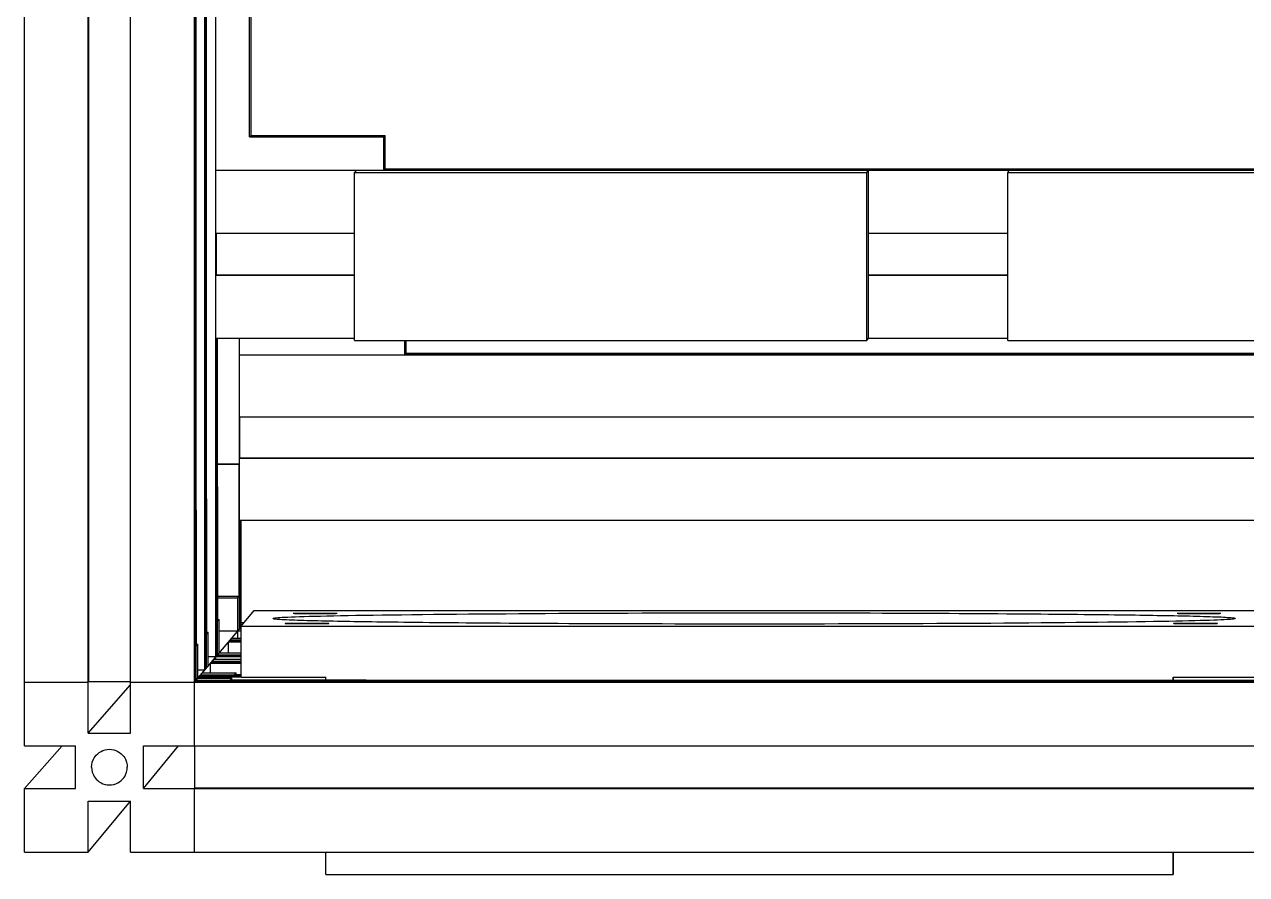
# Model space of a CAD drawing. Header units: millimetres. Extents: x -226 to 218, y -257 to 254.
# Drawn here: x -218.4 to -72.3, y -256.6 to -155 of the extents above; entities that cross this region are included whole.
import ezdxf

# ---------------------------------------------------------------- set-up
doc = ezdxf.new("R2010")
doc.units = ezdxf.units.MM
doc.layers.add('VISIBLE', color=7, linetype='Continuous')

msp = doc.modelspace()

# ---------------------------------------------------------------- linework, layer by layer
at = {"layer": 'VISIBLE'}
for p, q in [((-218.37, -241.23), (-218.37, 241.23)), ((-198.06, -241.23), (-198.06, 241.23)), ((-210.76, -239.7), (-210.76, 239.7)), ((-205.68, -239.7), (-205.68, 239.7)), ((-210.69, -233.54), (-210.69, 233.54)), ((-197.98, -233.52), (-197.98, 233.52)), ((-197.93, -233.52), (-197.93, 233.52)), ((-197.86, -233.37), (-197.86, 233.37)), ((-196.82, -232.14), (-196.82, 122.14)), ((-196.74, -232.05), (-196.74, 122.08)), ((-196.69, -232), (-196.69, 122.05)), ((-196.62, -231.91), (-196.62, 122)), ((-195.48, -230.86), (-195.48, 121.94)), ((-191.47, -168.41), (-191.47, -152.37)), ((-191.28, -168.24), (-191.28, -152.22)), ((-191.47, -168.41), (-191.28, -168.24)), ((-191.47, -168.41), (-175.43, -168.41)), ((-191.28, -168.24), (-175.25, -168.24)), ((-175.43, -168.41), (-175.25, -168.24)), ((-175.43, -172.42), (-175.43, -168.41)), ((-175.25, -172.25), (-175.25, -168.24)), ((-175.43, -172.42), (-175.25, -172.25)), ((-175.36, -172.36), (175.36, -172.36)), ((-175.32, -172.31), (175.32, -172.31)), ((-175.25, -172.25), (175.25, -172.25)), ((-195.48, -172.42), (195.48, -172.42)), ((-178.91, -172.69), (-178.64, -172.42)), ((-178.91, -192.77), (-178.91, -172.69)), ((-178.91, -172.69), (-117.67, -172.69)), ((-117.67, -172.69), (-117.49, -172.42)), ((-117.67, -192.77), (-117.67, -172.69)), ((-117.49, -192.47), (-117.49, -172.42)), ((-100.8, -172.69), (-100.65, -172.42)), ((-100.8, -192.77), (-100.8, -172.69)), ((-100.8, -172.69), (-39.56, -172.69)), ((-195.48, -179.94), (-178.91, -179.94)), ((-195.42, -184.9), (-195.42, -179.94)), ((-117.49, -179.94), (-100.8, -179.94)), ((-195.48, -184.95), (-195.42, -184.9)), ((-195.48, -184.95), (-178.91, -184.95)), ((-195.42, -184.9), (-178.91, -184.9)), ((-117.49, -184.9), (-100.8, -184.9)), ((-117.49, -184.95), (-100.8, -184.95)), ((-195.48, -192.47), (-178.91, -192.47)), ((-195.41, -230.48), (-195.41, -192.47)), ((-195.36, -230.48), (-195.36, -192.47)), ((-195.28, -230.33), (-195.28, -192.47)), ((-192.67, -227.25), (-192.67, -192.47)), ((-178.91, -192.77), (-117.67, -192.77)), ((-172.91, -194.49), (-172.91, -192.77)), ((-172.74, -194.29), (-172.74, -192.77)), ((-117.67, -192.77), (-117.49, -192.47)), ((-117.49, -192.47), (-100.8, -192.47)), ((-100.8, -192.77), (-39.56, -192.77)), ((-172.91, -194.49), (-172.74, -194.29)), ((-172.74, -194.29), (172.74, -194.29)), ((-192.67, -194.49), (192.67, -194.49)), ((-172.84, -194.41), (172.84, -194.41)), ((-172.8, -194.37), (172.8, -194.37)), ((-192.67, -201.9), (192.67, -201.9)), ((-192.61, -206.78), (-192.61, -201.9)), ((-192.67, -206.84), (-192.61, -206.78)), ((-192.67, -206.84), (192.67, -206.84)), ((-192.61, -206.78), (192.61, -206.78)), ((-195.28, -207.49), (-192.67, -207.49)), ((-195.28, -207.53), (-192.71, -207.53)), ((-192.71, -207.53), (-192.67, -207.49)), ((-192.71, -223.34), (-192.71, -207.53)), ((-195.28, -210.3), (-195.24, -210.26)), ((-195.28, -210.26), (-195.24, -210.26)), ((-195.24, -226.28), (-195.24, -210.26)), ((-196.62, -211.74), (-196.58, -211.7)), ((-196.62, -211.7), (-196.58, -211.7)), ((-196.58, -227.83), (-196.58, -211.7)), ((-197.86, -213.08), (-197.82, -213.04)), ((-197.86, -213.04), (-197.82, -213.04)), ((-197.82, -229.27), (-197.82, -213.04)), ((-192.67, -214.25), (192.67, -214.25)), ((-192.6, -227.17), (-192.6, -214.25)), ((-192.55, -227.17), (-192.55, -214.25)), ((-192.48, -226.92), (-192.48, -214.25)), ((-195.24, -223.34), (-192.71, -223.34)), ((-195.24, -223.52), (-192.86, -223.52)), ((-192.86, -223.52), (-192.71, -223.34)), ((-192.86, -228.33), (-192.86, -223.52)), ((-195.24, -226.28), (-195.09, -226.1)), ((-195.24, -226.1), (-195.09, -226.1)), ((-195.09, -230.1), (-195.09, -226.1)), ((-192.48, -226.93), (-190.9, -225.06)), ((-190.9, -225.06), (-70.33, -225.06)), ((-188.65, -225.99), (-188.64, -225.97)), ((-188.65, -225.99), (-188.62, -226)), ((-188.64, -225.97), (-188.6, -225.95)), ((-188.62, -226), (-188.55, -226.02)), ((-188.6, -225.95), (-188.53, -225.94)), ((-188.55, -226.02), (-188.46, -226.03)), ((-188.53, -225.94), (-188.41, -225.92)), ((-188.46, -226.03), (-188.34, -226.05)), ((-188.41, -225.92), (-188.26, -225.9)), ((-188.34, -226.05), (-188.18, -226.06)), ((-188.26, -225.9), (-188.07, -225.89)), ((-188.18, -226.06), (-188, -226.08)), ((-188.07, -225.89), (-187.83, -225.87)), ((-188, -226.08), (-187.8, -226.09)), ((-187.83, -225.87), (-187.56, -225.85)), ((-187.8, -226.09), (-187.57, -226.1)), ((-187.57, -226.1), (-187.31, -226.12)), ((-187.56, -225.85), (-187.23, -225.84)), ((-187.31, -226.12), (-187.03, -226.13)), ((-187.23, -225.84), (-186.87, -225.82)), ((-187.03, -226.13), (-186.74, -226.14)), ((-186.87, -225.82), (-186.46, -225.8)), ((-186.74, -226.14), (-186.42, -226.16)), ((-186.46, -225.8), (-186, -225.78)), ((-186.42, -226.16), (-186.08, -226.17)), ((-186.24, -225.38), (-186.21, -225.37)), ((-186.24, -225.38), (-186.23, -225.38)), ((-186.23, -225.38), (-186.21, -225.38)), ((-186.21, -225.37), (-186.16, -225.37)), ((-186.21, -225.38), (-186.16, -225.38)), ((-186.16, -225.37), (-186.07, -225.37)), ((-186.16, -225.38), (-186.1, -225.39)), ((-186.1, -225.39), (-185.95, -225.39)), ((-186.08, -226.17), (-185.73, -226.18)), ((-186.07, -225.37), (-185.95, -225.36)), ((-186, -225.78), (-185.49, -225.77)), ((-185.95, -225.36), (-185.79, -225.36)), ((-185.95, -225.39), (-185.77, -225.39)), ((-185.79, -225.36), (-185.59, -225.36)), ((-185.77, -225.39), (-185.56, -225.4)), ((-185.73, -226.18), (-185.36, -226.2)), ((-185.59, -225.36), (-185.36, -225.35)), ((-185.56, -225.4), (-185.27, -225.4)), ((-185.49, -225.77), (-184.94, -225.75)), ((-185.36, -225.35), (-185.11, -225.35)), ((-185.36, -226.2), (-184.97, -226.21)), ((-185.27, -225.4), (-185.1, -225.4)), ((-185.11, -225.35), (-184.83, -225.35)), ((-185.1, -225.4), (-184.91, -225.4)), ((-184.97, -226.21), (-184.57, -226.22)), ((-184.94, -225.75), (-184.34, -225.73)), ((-184.91, -225.4), (-184.69, -225.4)), ((-184.83, -225.35), (-184.53, -225.35)), ((-184.69, -225.4), (-184.45, -225.4)), ((-184.57, -226.22), (-184.16, -226.23)), ((-184.53, -225.35), (-184.23, -225.35)), ((-184.45, -225.4), (-184.19, -225.4)), ((-184.34, -225.73), (-183.69, -225.71)), ((-184.23, -225.35), (-183.92, -225.35)), ((-184.19, -225.4), (-183.92, -225.41)), ((-184.16, -226.23), (-183.73, -226.24)), ((-183.92, -225.35), (-183.62, -225.35)), ((-183.92, -225.41), (-183.63, -225.41)), ((-183.73, -226.24), (-183.3, -226.25)), ((-183.69, -225.71), (-182.98, -225.7)), ((-183.63, -225.41), (-183.32, -225.41)), ((-183.62, -225.35), (-183.32, -225.35)), ((-183.32, -225.35), (-183.05, -225.35)), ((-183.32, -225.41), (-183.02, -225.4)), ((-183.3, -226.25), (-182.85, -226.26)), ((-183.05, -225.35), (-182.79, -225.35)), ((-183.02, -225.4), (-182.71, -225.4)), ((-182.98, -225.7), (-182.23, -225.68)), ((-182.85, -226.26), (-182.39, -226.27)), ((-182.79, -225.35), (-182.55, -225.35)), ((-182.71, -225.4), (-182.41, -225.4)), ((-182.55, -225.35), (-182.34, -225.35)), ((-182.41, -225.4), (-182.14, -225.4)), ((-182.39, -226.27), (-181.93, -226.28)), ((-182.34, -225.35), (-182.14, -225.35)), ((-182.23, -225.68), (-181.43, -225.66)), ((-182.14, -225.35), (-181.97, -225.35)), ((-182.14, -225.4), (-181.88, -225.4)), ((-181.97, -225.35), (-181.68, -225.36)), ((-181.93, -226.28), (-181.45, -226.29)), ((-181.88, -225.4), (-181.65, -225.4)), ((-181.68, -225.36), (-181.47, -225.36)), ((-181.65, -225.4), (-181.46, -225.39)), ((-181.47, -225.36), (-181.29, -225.36)), ((-181.46, -225.39), (-181.3, -225.39)), ((-181.45, -226.29), (-180.97, -226.3)), ((-181.43, -225.66), (-180.58, -225.65)), ((-181.3, -225.39), (-181.17, -225.39)), ((-181.29, -225.36), (-181.14, -225.37)), ((-181.17, -225.39), (-181.09, -225.38)), ((-181.14, -225.37), (-181.08, -225.37)), ((-181.09, -225.38), (-181.03, -225.38)), ((-181.08, -225.37), (-181.03, -225.37)), ((-181.03, -225.37), (-181.01, -225.37)), ((-181.03, -225.38), (-181.01, -225.38)), ((-181.01, -225.37), (-181.01, -225.38)), ((-180.97, -226.3), (-180.48, -226.31)), ((-180.58, -225.65), (-179.69, -225.63)), ((-180.48, -226.31), (-179.98, -226.32)), ((-179.98, -226.32), (-179.48, -226.33)), ((-179.69, -225.63), (-178.74, -225.61)), ((-179.48, -226.33), (-178.98, -226.34)), ((-178.98, -226.34), (-178.47, -226.35)), ((-178.74, -225.61), (-177.74, -225.6)), ((-178.47, -226.35), (-177.95, -226.36)), ((-177.95, -226.36), (-177.41, -226.36)), ((-177.74, -225.6), (-176.69, -225.58)), ((-177.41, -226.36), (-176.84, -226.37)), ((-176.84, -226.37), (-176.26, -226.38)), ((-176.69, -225.58), (-175.6, -225.57)), ((-176.26, -226.38), (-175.66, -226.39)), ((-175.66, -226.39), (-175.03, -226.4)), ((-175.6, -225.57), (-174.46, -225.55)), ((-175.03, -226.4), (-174.38, -226.41)), ((-174.46, -225.55), (-173.28, -225.54)), ((-174.38, -226.41), (-173.7, -226.41)), ((-173.7, -226.41), (-173.01, -226.42)), ((-173.28, -225.54), (-172.05, -225.52)), ((-173.01, -226.42), (-172.28, -226.43)), ((-172.28, -226.43), (-171.54, -226.44)), ((-172.05, -225.52), (-170.78, -225.51)), ((-171.54, -226.44), (-170.76, -226.45)), ((-170.78, -225.51), (-169.47, -225.49)), ((-169.47, -225.49), (-168.12, -225.48)), ((-168.12, -225.48), (-166.73, -225.47)), ((-166.73, -225.47), (-165.31, -225.45)), ((-165.31, -225.45), (-163.85, -225.44)), ((-163.85, -225.44), (-162.36, -225.43)), ((-162.36, -225.43), (-160.84, -225.42)), ((-160.84, -225.42), (-159.29, -225.41)), ((-159.29, -225.41), (-157.72, -225.4)), ((-157.72, -225.4), (-156.12, -225.39)), ((-156.12, -225.39), (-154.51, -225.38)), ((-154.51, -225.38), (-152.88, -225.37)), ((-152.88, -225.37), (-151.23, -225.37)), ((-151.23, -225.37), (-149.57, -225.36)), ((-149.57, -225.36), (-147.9, -225.35)), ((-147.9, -225.35), (-146.23, -225.35)), ((-146.23, -225.35), (-144.54, -225.34)), ((-144.54, -225.34), (-142.86, -225.34)), ((-142.86, -225.34), (-141.18, -225.34)), ((-141.18, -225.34), (-139.49, -225.33)), ((-139.49, -225.33), (-137.81, -225.33)), ((-137.81, -225.33), (-136.14, -225.33)), ((-136.14, -225.33), (-134.48, -225.33)), ((-134.48, -225.33), (-132.83, -225.33)), ((-132.83, -225.33), (-131.19, -225.32)), ((-131.19, -225.32), (-129.56, -225.33)), ((-129.56, -225.33), (-127.96, -225.33)), ((-127.96, -225.33), (-126.36, -225.33)), ((-126.36, -225.33), (-124.79, -225.33)), ((-124.79, -225.33), (-123.24, -225.33)), ((-123.24, -225.33), (-121.71, -225.33)), ((-121.71, -225.33), (-120.21, -225.34)), ((-120.21, -225.34), (-118.73, -225.34)), ((-118.73, -225.34), (-117.27, -225.34)), ((-117.27, -225.34), (-115.84, -225.35)), ((-115.84, -225.35), (-114.44, -225.35)), ((-114.44, -225.35), (-113.06, -225.36)), ((-113.06, -225.36), (-111.72, -225.36)), ((-111.72, -225.36), (-110.4, -225.37)), ((-110.4, -225.37), (-109.11, -225.37)), ((-109.11, -225.37), (-107.85, -225.38)), ((-107.85, -225.38), (-106.62, -225.39)), ((-106.62, -225.39), (-105.42, -225.39)), ((-105.42, -225.39), (-104.25, -225.4)), ((-104.25, -225.4), (-103.11, -225.41)), ((-103.11, -225.41), (-102, -225.41)), ((-102, -225.41), (-100.92, -225.42)), ((-100.92, -225.42), (-99.87, -225.43)), ((-99.87, -225.43), (-98.85, -225.43)), ((-98.85, -225.43), (-97.85, -225.44)), ((-97.85, -225.44), (-96.89, -225.45)), ((-96.89, -225.45), (-95.95, -225.46)), ((-95.95, -225.46), (-95.05, -225.47)), ((-95.05, -225.47), (-94.17, -225.47)), ((-94.17, -225.47), (-93.32, -225.48)), ((-93.32, -225.48), (-92.49, -225.49)), ((-92.66, -226.45), (-91.34, -226.44)), ((-92.49, -225.49), (-91.69, -225.5)), ((-91.69, -225.5), (-90.92, -225.51)), ((-91.34, -226.44), (-90.07, -226.43)), ((-90.92, -225.51), (-90.17, -225.52)), ((-90.17, -225.52), (-89.45, -225.52)), ((-90.07, -226.43), (-88.85, -226.41)), ((-89.45, -225.52), (-88.75, -225.53)), ((-88.85, -226.41), (-87.66, -226.4)), ((-88.75, -225.53), (-88.08, -225.54)), ((-88.08, -225.54), (-87.43, -225.55)), ((-87.66, -226.4), (-86.53, -226.38)), ((-87.43, -225.55), (-86.8, -225.56)), ((-86.8, -225.56), (-86.19, -225.57)), ((-86.53, -226.38), (-85.44, -226.37)), ((-86.19, -225.57), (-85.61, -225.57)), ((-85.61, -225.57), (-85.04, -225.58)), ((-85.44, -226.37), (-84.39, -226.35)), ((-85.04, -225.58), (-84.5, -225.59)), ((-84.5, -225.59), (-83.98, -225.6)), ((-84.39, -226.35), (-83.4, -226.33)), ((-83.98, -225.6), (-83.47, -225.61)), ((-83.47, -225.61), (-82.96, -225.62)), ((-83.4, -226.33), (-82.46, -226.32)), ((-82.96, -225.62), (-82.46, -225.63)), ((-82.46, -225.63), (-81.96, -225.63)), ((-82.46, -226.32), (-81.56, -226.3)), ((-81.96, -225.63), (-81.47, -225.64)), ((-81.56, -226.3), (-80.72, -226.28)), ((-81.47, -225.64), (-80.98, -225.65)), ((-80.98, -225.65), (-80.5, -225.66)), ((-80.72, -226.28), (-79.92, -226.27)), ((-80.59, -225.38), (-80.57, -225.37)), ((-80.59, -225.38), (-80.59, -225.38)), ((-80.59, -225.38), (-80.56, -225.38)), ((-80.57, -225.37), (-80.51, -225.37)), ((-80.56, -225.38), (-80.52, -225.38)), ((-80.52, -225.38), (-80.45, -225.39)), ((-80.51, -225.37), (-80.43, -225.37)), ((-80.5, -225.66), (-80.03, -225.67)), ((-80.45, -225.39), (-80.3, -225.39)), ((-80.43, -225.37), (-80.31, -225.36)), ((-80.31, -225.36), (-80.15, -225.36)), ((-80.3, -225.39), (-80.12, -225.39)), ((-80.15, -225.36), (-79.95, -225.36)), ((-80.12, -225.39), (-79.9, -225.4)), ((-80.03, -225.67), (-79.57, -225.68)), ((-79.95, -225.36), (-79.73, -225.35)), ((-79.92, -226.27), (-79.18, -226.25)), ((-79.9, -225.4), (-79.62, -225.4)), ((-79.73, -225.35), (-79.47, -225.35)), ((-79.62, -225.4), (-79.44, -225.4)), ((-79.57, -225.68), (-79.12, -225.69)), ((-79.47, -225.35), (-79.19, -225.35)), ((-79.44, -225.4), (-79.25, -225.4)), ((-79.25, -225.4), (-79.03, -225.4)), ((-79.19, -225.35), (-78.9, -225.35)), ((-79.18, -226.25), (-78.48, -226.23)), ((-79.12, -225.69), (-78.68, -225.7)), ((-79.03, -225.4), (-78.79, -225.4)), ((-78.9, -225.35), (-78.59, -225.35)), ((-78.79, -225.4), (-78.54, -225.4)), ((-78.68, -225.7), (-78.25, -225.72)), ((-78.59, -225.35), (-78.29, -225.35)), ((-78.54, -225.4), (-78.26, -225.41)), ((-78.48, -226.23), (-77.84, -226.21)), ((-78.29, -225.35), (-77.99, -225.35)), ((-78.26, -225.41), (-77.97, -225.41)), ((-78.25, -225.72), (-77.83, -225.73)), ((-77.99, -225.35), (-77.69, -225.35)), ((-77.97, -225.41), (-77.66, -225.41)), ((-77.84, -226.21), (-77.24, -226.2)), ((-77.83, -225.73), (-77.43, -225.74)), ((-77.69, -225.35), (-77.42, -225.35)), ((-77.66, -225.41), (-77.36, -225.4)), ((-77.43, -225.74), (-77.04, -225.75)), ((-77.42, -225.35), (-77.16, -225.35)), ((-77.36, -225.4), (-77.05, -225.4)), ((-77.24, -226.2), (-76.7, -226.18)), ((-77.16, -225.35), (-76.92, -225.35)), ((-77.05, -225.4), (-76.76, -225.4)), ((-77.04, -225.75), (-76.66, -225.76)), ((-76.92, -225.35), (-76.7, -225.35)), ((-76.76, -225.4), (-76.48, -225.4)), ((-76.7, -225.35), (-76.51, -225.35)), ((-76.7, -226.18), (-76.2, -226.16)), ((-76.66, -225.76), (-76.3, -225.78)), ((-76.51, -225.35), (-76.34, -225.35)), ((-76.48, -225.4), (-76.22, -225.4)), ((-76.34, -225.35), (-76.05, -225.36)), ((-76.3, -225.78), (-75.96, -225.79)), ((-76.22, -225.4), (-76, -225.4)), ((-76.2, -226.16), (-75.75, -226.14)), ((-76.2, -226.16), (-75.75, -226.14)), ((-76.05, -225.36), (-75.83, -225.36)), ((-76, -225.4), (-75.8, -225.39)), ((-75.96, -225.79), (-75.64, -225.8)), ((-75.83, -225.36), (-75.65, -225.36)), ((-75.8, -225.39), (-75.65, -225.39)), ((-75.75, -226.14), (-75.34, -226.13)), ((-75.65, -225.36), (-75.5, -225.37)), ((-75.65, -225.39), (-75.52, -225.39)), ((-75.64, -225.8), (-75.33, -225.81)), ((-75.52, -225.39), (-75.44, -225.38)), ((-75.5, -225.37), (-75.44, -225.37)), ((-75.44, -225.37), (-75.39, -225.37)), ((-75.44, -225.38), (-75.38, -225.38)), ((-75.39, -225.37), (-75.37, -225.37)), ((-75.38, -225.38), (-75.36, -225.38)), ((-75.37, -225.37), (-75.36, -225.38)), ((-75.34, -226.13), (-74.99, -226.11)), ((-75.33, -225.81), (-75.05, -225.83)), ((-75.05, -225.83), (-74.79, -225.84)), ((-74.99, -226.11), (-74.67, -226.09)), ((-74.79, -225.84), (-74.55, -225.86)), ((-74.67, -226.09), (-74.4, -226.08)), ((-74.55, -225.86), (-74.34, -225.87)), ((-74.4, -226.08), (-74.18, -226.06)), ((-74.34, -225.87), (-74.15, -225.88)), ((-74.18, -226.06), (-73.99, -226.04)), ((-74.15, -225.88), (-73.99, -225.9)), ((-73.99, -225.9), (-73.86, -225.91)), ((-73.99, -226.04), (-73.85, -226.03)), ((-73.86, -225.91), (-73.76, -225.93)), ((-73.85, -226.03), (-73.74, -226.01)), ((-73.76, -225.93), (-73.69, -225.94)), ((-73.74, -226.01), (-73.68, -225.99)), ((-73.69, -225.94), (-73.65, -225.96)), ((-73.68, -225.99), (-73.64, -225.98)), ((-73.65, -225.96), (-73.64, -225.98)), ((-198.06, -233.61), (-192.48, -227.03)), ((-196.58, -227.83), (-196.42, -227.65)), ((-196.58, -227.65), (-196.42, -227.65)), ((-196.42, -231.68), (-196.42, -227.65)), ((-195.09, -227.48), (-192.48, -227.48)), ((-192.67, -227.25), (-192.48, -227.25)), ((-192.6, -227.11), (-192.48, -227.11)), ((-192.6, -227.17), (-192.48, -227.17)), ((-192.48, -226.47), (-192.09, -226.47)), ((-192.48, -233), (-192.48, -226.93)), ((-192.48, -226.93), (-70.91, -226.93)), ((-187.22, -226.57), (-187.22, -226.57)), ((-187.22, -226.57), (-187.2, -226.57)), ((-187.22, -226.57), (-187.2, -226.58)), ((-187.2, -226.57), (-187.14, -226.57)), ((-187.2, -226.58), (-187.15, -226.58)), ((-187.15, -226.58), (-187.09, -226.58)), ((-187.14, -226.57), (-187.06, -226.56)), ((-187.09, -226.58), (-186.94, -226.59)), ((-187.06, -226.56), (-186.93, -226.56)), ((-186.94, -226.59), (-186.76, -226.59)), ((-186.93, -226.56), (-186.77, -226.56)), ((-186.77, -226.56), (-186.58, -226.55)), ((-186.76, -226.59), (-186.54, -226.59)), ((-186.58, -226.55), (-186.35, -226.55)), ((-186.54, -226.59), (-186.26, -226.6)), ((-186.35, -226.55), (-186.09, -226.55)), ((-186.26, -226.6), (-186.08, -226.6)), ((-186.09, -226.55), (-185.81, -226.55)), ((-186.08, -226.6), (-185.89, -226.6)), ((-185.89, -226.6), (-185.67, -226.6)), ((-185.81, -226.55), (-185.51, -226.54)), ((-185.67, -226.6), (-185.43, -226.6)), ((-185.51, -226.54), (-185.2, -226.54)), ((-185.43, -226.6), (-185.17, -226.6)), ((-185.2, -226.54), (-184.89, -226.54)), ((-185.17, -226.6), (-184.89, -226.6)), ((-184.89, -226.54), (-184.59, -226.54)), ((-184.89, -226.6), (-184.6, -226.6)), ((-184.6, -226.6), (-184.3, -226.6)), ((-184.59, -226.54), (-184.3, -226.54)), ((-184.3, -226.54), (-184.02, -226.54)), ((-184.3, -226.6), (-183.99, -226.6)), ((-184.02, -226.54), (-183.76, -226.54)), ((-183.99, -226.6), (-183.68, -226.6)), ((-183.76, -226.54), (-183.52, -226.55)), ((-183.68, -226.6), (-183.38, -226.6)), ((-183.52, -226.55), (-183.3, -226.55)), ((-183.38, -226.6), (-183.1, -226.6)), ((-183.3, -226.55), (-183.11, -226.55)), ((-183.11, -226.55), (-182.94, -226.55)), ((-183.1, -226.6), (-182.84, -226.59)), ((-182.94, -226.55), (-182.65, -226.55)), ((-182.84, -226.59), (-182.62, -226.59)), ((-182.65, -226.55), (-182.43, -226.56)), ((-182.62, -226.59), (-182.42, -226.59)), ((-182.43, -226.56), (-182.25, -226.56)), ((-182.42, -226.59), (-182.26, -226.59)), ((-182.26, -226.59), (-182.14, -226.58)), ((-182.25, -226.56), (-182.1, -226.56)), ((-182.14, -226.58), (-182.05, -226.58)), ((-182.1, -226.56), (-182.04, -226.57)), ((-182.05, -226.58), (-181.99, -226.58)), ((-182.04, -226.57), (-182, -226.57)), ((-182, -226.57), (-181.97, -226.57)), ((-181.99, -226.58), (-181.97, -226.57)), ((-181.97, -226.57), (-181.97, -226.57)), ((-170.76, -226.45), (-169.96, -226.46)), ((-169.96, -226.46), (-169.14, -226.47)), ((-169.14, -226.47), (-168.29, -226.47)), ((-168.29, -226.47), (-167.4, -226.48)), ((-167.4, -226.48), (-166.5, -226.49)), ((-166.5, -226.49), (-165.56, -226.5)), ((-165.56, -226.5), (-164.59, -226.51)), ((-164.59, -226.51), (-163.6, -226.51)), ((-163.6, -226.51), (-162.57, -226.52)), ((-162.57, -226.52), (-161.52, -226.53)), ((-161.52, -226.53), (-160.43, -226.54)), ((-160.43, -226.54), (-159.32, -226.54)), ((-159.32, -226.54), (-158.18, -226.55)), ((-158.18, -226.55), (-157, -226.56)), ((-157, -226.56), (-155.8, -226.56)), ((-155.8, -226.56), (-154.56, -226.57)), ((-154.56, -226.57), (-153.3, -226.58)), ((-153.3, -226.58), (-152, -226.58)), ((-152, -226.58), (-150.68, -226.59)), ((-150.68, -226.59), (-149.32, -226.59)), ((-149.32, -226.59), (-147.94, -226.6)), ((-147.94, -226.6), (-146.53, -226.6)), ((-146.53, -226.6), (-145.1, -226.61)), ((-145.1, -226.61), (-143.63, -226.61)), ((-143.63, -226.61), (-142.14, -226.61)), ((-142.14, -226.61), (-140.63, -226.62)), ((-140.63, -226.62), (-139.09, -226.62)), ((-139.09, -226.62), (-137.53, -226.62)), ((-137.53, -226.62), (-135.95, -226.62)), ((-135.95, -226.62), (-134.35, -226.62)), ((-134.35, -226.62), (-132.73, -226.62)), ((-132.73, -226.62), (-131.1, -226.62)), ((-131.1, -226.62), (-129.45, -226.62)), ((-129.45, -226.62), (-127.79, -226.62)), ((-127.79, -226.62), (-126.12, -226.62)), ((-126.12, -226.62), (-124.44, -226.62)), ((-124.44, -226.62), (-122.75, -226.62)), ((-122.75, -226.62), (-121.06, -226.61)), ((-121.06, -226.61), (-119.36, -226.61)), ((-119.36, -226.61), (-117.67, -226.61)), ((-117.67, -226.61), (-115.98, -226.6)), ((-115.98, -226.6), (-114.29, -226.59)), ((-114.29, -226.59), (-112.62, -226.59)), ((-112.62, -226.59), (-110.95, -226.58)), ((-110.95, -226.58), (-109.3, -226.57)), ((-109.3, -226.57), (-107.66, -226.57)), ((-107.66, -226.57), (-106.04, -226.56)), ((-106.04, -226.56), (-104.44, -226.55)), ((-104.44, -226.55), (-102.86, -226.54)), ((-102.86, -226.54), (-101.31, -226.53)), ((-101.31, -226.53), (-99.78, -226.52)), ((-99.78, -226.52), (-98.29, -226.51)), ((-98.29, -226.51), (-96.83, -226.49)), ((-96.83, -226.49), (-95.4, -226.48)), ((-95.4, -226.48), (-94.01, -226.47)), ((-94.01, -226.47), (-92.66, -226.45)), ((-81.02, -226.57), (-81.01, -226.57)), ((-81.02, -226.57), (-81, -226.57)), ((-81.01, -226.57), (-80.99, -226.58)), ((-81, -226.57), (-80.94, -226.57)), ((-80.99, -226.58), (-80.94, -226.58)), ((-80.94, -226.57), (-80.86, -226.56)), ((-80.94, -226.58), (-80.88, -226.58)), ((-80.88, -226.58), (-80.73, -226.59)), ((-80.86, -226.56), (-80.73, -226.56)), ((-80.73, -226.56), (-80.57, -226.56)), ((-80.73, -226.59), (-80.55, -226.59)), ((-80.57, -226.56), (-80.38, -226.55)), ((-80.55, -226.59), (-80.33, -226.59)), ((-80.38, -226.55), (-80.15, -226.55)), ((-80.33, -226.59), (-80.04, -226.6)), ((-80.15, -226.55), (-79.89, -226.55)), ((-80.04, -226.6), (-79.87, -226.6)), ((-79.89, -226.55), (-79.61, -226.55)), ((-79.87, -226.6), (-79.67, -226.6)), ((-79.67, -226.6), (-79.45, -226.6)), ((-79.61, -226.55), (-79.32, -226.54)), ((-79.45, -226.6), (-79.21, -226.6)), ((-79.32, -226.54), (-79.01, -226.54)), ((-79.21, -226.6), (-78.95, -226.6)), ((-79.01, -226.54), (-78.7, -226.54)), ((-78.95, -226.6), (-78.67, -226.6)), ((-78.7, -226.54), (-78.4, -226.54)), ((-78.67, -226.6), (-78.38, -226.6)), ((-78.4, -226.54), (-78.11, -226.54)), ((-78.38, -226.6), (-78.08, -226.6)), ((-78.11, -226.54), (-77.83, -226.54)), ((-78.08, -226.6), (-77.77, -226.6)), ((-77.83, -226.54), (-77.57, -226.54)), ((-77.77, -226.6), (-77.46, -226.6)), ((-77.57, -226.54), (-77.33, -226.55)), ((-77.46, -226.6), (-77.17, -226.6)), ((-77.33, -226.55), (-77.11, -226.55)), ((-77.17, -226.6), (-76.89, -226.6)), ((-77.11, -226.55), (-76.92, -226.55)), ((-76.92, -226.55), (-76.74, -226.55)), ((-76.89, -226.6), (-76.63, -226.59)), ((-76.74, -226.55), (-76.45, -226.55)), ((-76.63, -226.59), (-76.4, -226.59)), ((-76.45, -226.55), (-76.23, -226.56)), ((-76.4, -226.59), (-76.21, -226.59)), ((-76.23, -226.56), (-76.05, -226.56)), ((-76.21, -226.59), (-76.05, -226.59)), ((-76.05, -226.56), (-75.9, -226.56)), ((-76.05, -226.59), (-75.92, -226.58)), ((-75.92, -226.58), (-75.84, -226.58)), ((-75.9, -226.56), (-75.84, -226.57)), ((-75.84, -226.57), (-75.79, -226.57)), ((-75.84, -226.58), (-75.78, -226.58)), ((-75.79, -226.57), (-75.77, -226.57)), ((-75.78, -226.58), (-75.76, -226.57)), ((-75.77, -226.57), (-75.76, -226.57)), ((-197.82, -229.27), (-197.66, -229.08)), ((-197.82, -229.08), (-197.66, -229.08)), ((-197.66, -233.14), (-197.66, -229.08)), ((-193.97, -230.1), (-193.97, -228.79)), ((-193.97, -228.79), (-192.48, -228.79)), ((-193.9, -228.7), (-192.48, -228.7)), ((-193.85, -228.7), (-193.85, -228.65)), ((-193.85, -228.65), (-192.48, -228.65)), ((-193.78, -228.56), (-192.48, -228.56)), ((-193.59, -228.33), (-192.48, -228.33)), ((-196.42, -230.56), (-192.48, -230.56)), ((-195.41, -230.42), (-192.48, -230.42)), ((-195.41, -230.48), (-192.48, -230.48)), ((-195.28, -230.33), (-192.48, -230.33)), ((-195.09, -230.1), (-192.48, -230.1)), ((-197.66, -232.14), (-196.82, -232.14)), ((-196.74, -232), (-196.69, -232)), ((-196.12, -232.49), (-196.12, -231.33)), ((-196.12, -231.33), (-192.48, -231.33)), ((-196.05, -231.24), (-192.48, -231.24)), ((-196, -231.24), (-196, -231.18)), ((-196, -231.18), (-192.48, -231.18)), ((-195.93, -231.09), (-192.48, -231.09)), ((-195.73, -230.86), (-192.48, -230.86)), ((-218.37, -233.61), (-210.76, -233.61)), ((-210.76, -233.61), (-210.69, -233.54)), ((-210.69, -233.54), (-205.68, -233.54)), ((-205.68, -233.61), (205.68, -233.61)), ((-197.98, -233.46), (197.98, -233.46)), ((-197.98, -233.52), (197.98, -233.52)), ((-197.86, -233.37), (197.86, -233.37)), ((-197.66, -233.14), (-193.6, -233.14)), ((-197.51, -233.14), (-197.51, -232.97)), ((-197.51, -232.97), (-192.48, -232.97)), ((-197.44, -232.88), (-192.48, -232.88)), ((-197.39, -232.88), (-197.39, -232.82)), ((-197.39, -232.82), (-192.48, -232.82)), ((-197.31, -232.73), (-192.48, -232.73)), ((-197.12, -232.49), (-193.07, -232.49)), ((-193.76, -233.32), (-193.6, -233.14)), ((-193.76, -233.32), (-177.53, -233.32)), ((-193.6, -233.32), (-193.6, -233.14)), ((-193.23, -232.68), (-193.07, -232.49)), ((-193.23, -232.68), (-192.48, -232.68)), ((-193.07, -232.68), (-193.07, -232.49)), ((-192.48, -233), (-182.35, -233)), ((-182.35, -233.32), (-182.35, -233)), ((-177.57, -233.37), (-177.53, -233.32)), ((-177.53, -233.37), (-177.53, -233.32)), ((-81.05, -233.37), (-81.05, -233)), ((-81.05, -233), (-70.91, -233)), ((-81.03, -233.37), (-81.03, -233)), ((-210.76, -239.7), (-205.68, -233.93)), ((-210.76, -239.7), (-205.68, -239.7)), ((-218.37, -246.31), (-213.87, -241.23)), ((-218.37, -241.23), (-212.28, -241.23)), ((-212.28, -246.31), (-212.28, -241.23)), ((-210.04, -242.66), (-209.92, -242.49)), ((-209.92, -242.49), (-209.78, -242.32)), ((-209.78, -242.32), (-209.62, -242.16)), ((-209.62, -242.16), (-209.43, -242.01)), ((-209.43, -242.01), (-209.22, -241.88)), ((-209.22, -241.88), (-208.99, -241.78)), ((-208.99, -241.78), (-208.74, -241.7)), ((-208.74, -241.7), (-208.48, -241.65)), ((-208.74, -241.7), (-208.48, -241.65)), ((-208.48, -241.65), (-208.22, -241.63)), ((-208.48, -241.65), (-208.22, -241.63)), ((-208.22, -241.63), (-207.95, -241.65)), ((-207.95, -241.65), (-207.69, -241.7)), ((-207.69, -241.7), (-207.44, -241.78)), ((-207.69, -241.7), (-207.44, -241.78)), ((-207.44, -241.78), (-207.21, -241.88)), ((-207.44, -241.78), (-207.21, -241.88)), ((-207.21, -241.88), (-207, -242.01)), ((-207, -242.01), (-206.81, -242.16)), ((-206.81, -242.16), (-206.65, -242.32)), ((-206.65, -242.32), (-206.51, -242.49)), ((-206.51, -242.49), (-206.39, -242.66)), ((-204.15, -246.31), (-204.15, -241.23)), ((-204.15, -246.31), (-199.94, -241.23)), ((-204.15, -241.23), (204.15, -241.23)), ((-198, -246.23), (-198, -241.23)), ((-210.35, -243.77), (-210.33, -243.48)), ((-210.35, -243.77), (-210.33, -244.05)), ((-210.33, -243.48), (-210.26, -243.17)), ((-210.26, -243.17), (-210.13, -242.83)), ((-210.13, -242.83), (-210.04, -242.66)), ((-206.39, -242.66), (-206.3, -242.83)), ((-206.3, -242.83), (-206.17, -243.17)), ((-206.17, -243.17), (-206.1, -243.48)), ((-206.1, -243.48), (-206.08, -243.77)), ((-206.1, -244.05), (-206.08, -243.77)), ((-210.33, -244.05), (-210.26, -244.36)), ((-210.26, -244.36), (-210.13, -244.7)), ((-210.13, -244.7), (-210.04, -244.87)), ((-210.04, -244.87), (-209.92, -245.05)), ((-209.92, -245.05), (-209.78, -245.21)), ((-209.78, -245.21), (-209.62, -245.37)), ((-209.62, -245.37), (-209.43, -245.52)), ((-207, -245.52), (-206.81, -245.37)), ((-206.81, -245.37), (-206.65, -245.21)), ((-206.65, -245.21), (-206.51, -245.05)), ((-206.51, -245.05), (-206.39, -244.87)), ((-206.39, -244.87), (-206.3, -244.7)), ((-206.3, -244.7), (-206.17, -244.36)), ((-206.17, -244.36), (-206.1, -244.05)), ((-218.37, -253.92), (-218.37, -246.31)), ((-218.37, -246.31), (-212.28, -246.31)), ((-209.43, -245.52), (-209.22, -245.65)), ((-209.22, -245.65), (-208.99, -245.75)), ((-208.99, -245.75), (-208.74, -245.83)), ((-208.74, -245.83), (-208.48, -245.88)), ((-208.48, -245.88), (-208.22, -245.9)), ((-208.22, -245.9), (-207.95, -245.88)), ((-207.95, -245.88), (-207.69, -245.83)), ((-207.69, -245.83), (-207.44, -245.75)), ((-207.44, -245.75), (-207.21, -245.65)), ((-207.21, -245.65), (-207, -245.52)), ((-204.15, -246.31), (204.15, -246.31)), ((-198.06, -246.31), (-198, -246.23)), ((-198.06, -253.92), (-198.06, -246.31)), ((-198, -246.23), (198, -246.23)), ((-210.76, -253.92), (-210.76, -247.83)), ((-210.76, -253.92), (-205.7, -247.83)), ((-210.76, -247.83), (-205.68, -247.83)), ((-205.68, -253.92), (-205.68, -247.83)), ((-218.37, -253.92), (-210.76, -253.92)), ((-205.68, -253.92), (205.68, -253.92)), ((-182.35, -256.61), (-182.35, -253.92)), ((-81.05, -256.61), (-81.05, -253.92)), ((-81.02, -256.53), (-81.02, -253.92)), ((-182.35, -256.61), (-81.05, -256.61)), ((-81.05, -256.61), (-81.02, -256.53))]:
    msp.add_line(p, q, dxfattribs=at)

doc.saveas('drawing.dxf')
